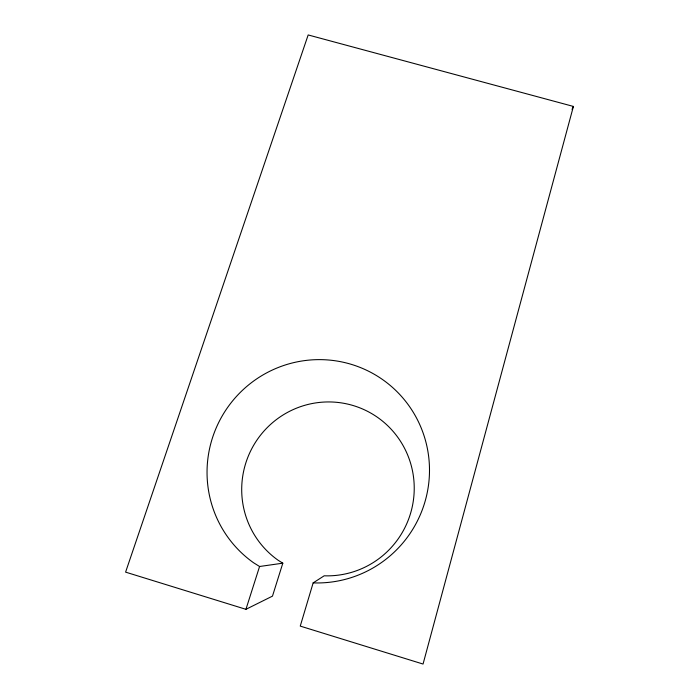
<?xml version="1.0" encoding="UTF-8"?>
<svg xmlns="http://www.w3.org/2000/svg" width="699" height="699" viewBox="0 0 699 699"><rect width="100%" height="100%" fill="white"/><g stroke="black" fill="none" stroke-linecap="round" stroke-linejoin="round"><path stroke-width="1.05" d="M573.407 106.431L423.052 664.05L300.255 626.103L313.152 582.887A112.032 110.87 -56.1 0 0 424.975 438.736A112.032 110.87 -56.1 0 0 253.789 380.929A112.032 110.87 -56.1 0 0 253.615 562.782L259.574 566.496L282.815 563.176L272.479 596.133L245.934 609.318L125.593 572.131L308.172 34.95L573.407 106.431L572.009 109.367M245.934 609.318L259.574 566.496M313.152 582.887L324.196 575.801A87.095 86.143 -68.4 0 0 410.645 463.446A87.095 86.143 -68.4 0 0 277.652 418.64A87.095 86.143 -68.4 0 0 278.193 560.301L282.815 563.176"/></g></svg>
